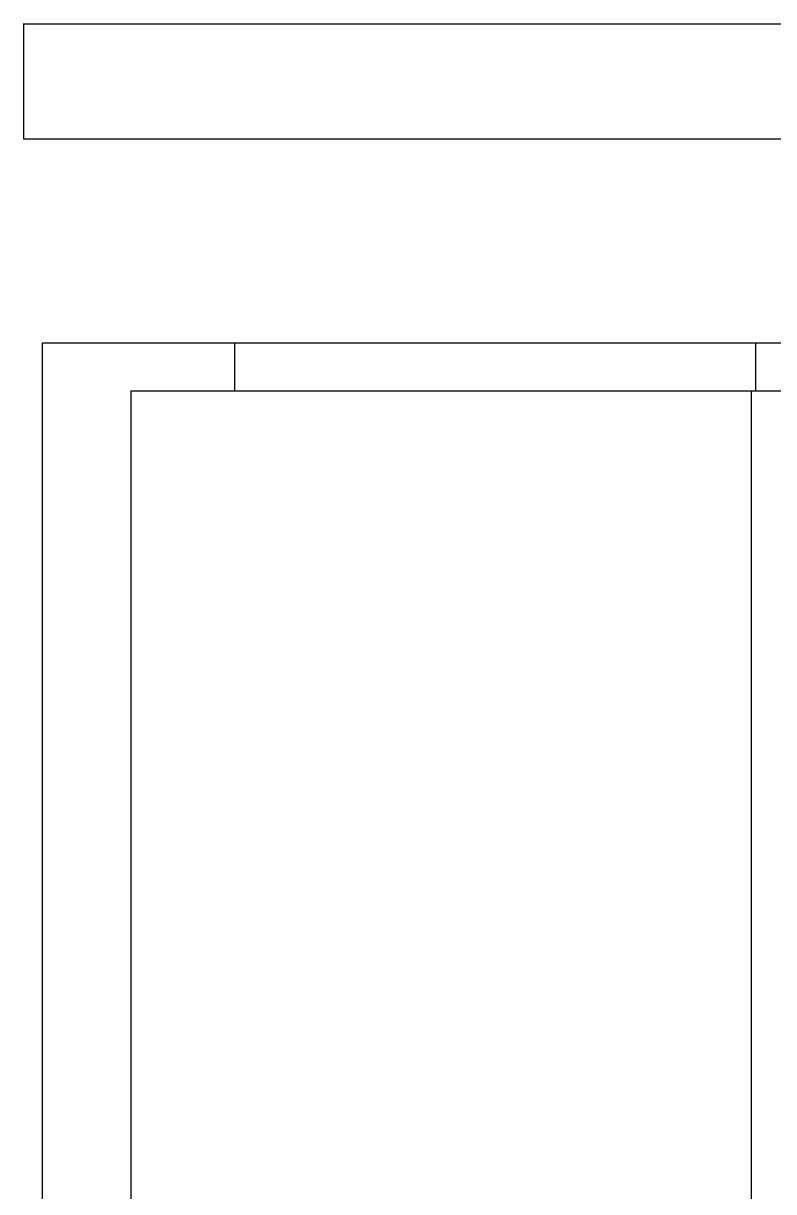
# Model space of a CAD drawing. Extents: x 53504 to 217282, y 25397 to 142583.
# Drawn here: x 140282.3 to 140477.5, y 132992.2 to 133296 of the extents above; entities that cross this region are included whole.
import ezdxf

# ---------------------------------------------------------------- set-up
doc = ezdxf.new("R2010")
doc.units = 0
doc.header["$LTSCALE"] = 250
doc.layers.get('0').update_dxf_attribs({"linetype": 'CONTINUOUS'})
doc.layers.add('A0CO1', color=1, linetype='CONTINUOUS')

# ---------------------------------------------------------------- blocks, each defined once
blk = doc.blocks.new('ROR')
at = {"color": 0, "linetype": 'ByBlock'}
for p, q in [((-793.00005, 1750.1), (-793.00005, 1720.0004)), ((-793.00005, 1750), (-707.70503, 1750)), ((-707.70503, 1750), (-539.04973, 1750)), ((-707.70503, 1720), (-793.00005, 1720)), ((-539.04973, 1720), (-707.70503, 1720)), ((-788.00005, -315), (-788.00005, 1667)), ((-788.00005, 1667), (-738.00005, 1667)), ((-738.00005, 1667), (-602.52186, 1667)), ((-738.00005, 1654.5003), (-738.00005, 1667)), ((-602.52186, 1667), (-602.52186, 1654.5)), ((-602.52186, 1667), (-565.04102, 1667)), ((-765.0706, 1654.5), (-765.0706, -302.5)), ((-765.0706, 1654.5), (-603.57508, 1654.5)), ((-603.57508, 1654.5), (-603.57508, -302.5)), ((-603.57508, 1654.5), (-561.61732, 1654.5))]:
    blk.add_line(p, q, dxfattribs=at)

msp = doc.modelspace()

# ---------------------------------------------------------------- block references
at = {"layer": 'A0CO1', "color": 0}
msp.add_blockref('ROR', (141075.287, 131545.943), dxfattribs=at)

doc.saveas('drawing.dxf')
